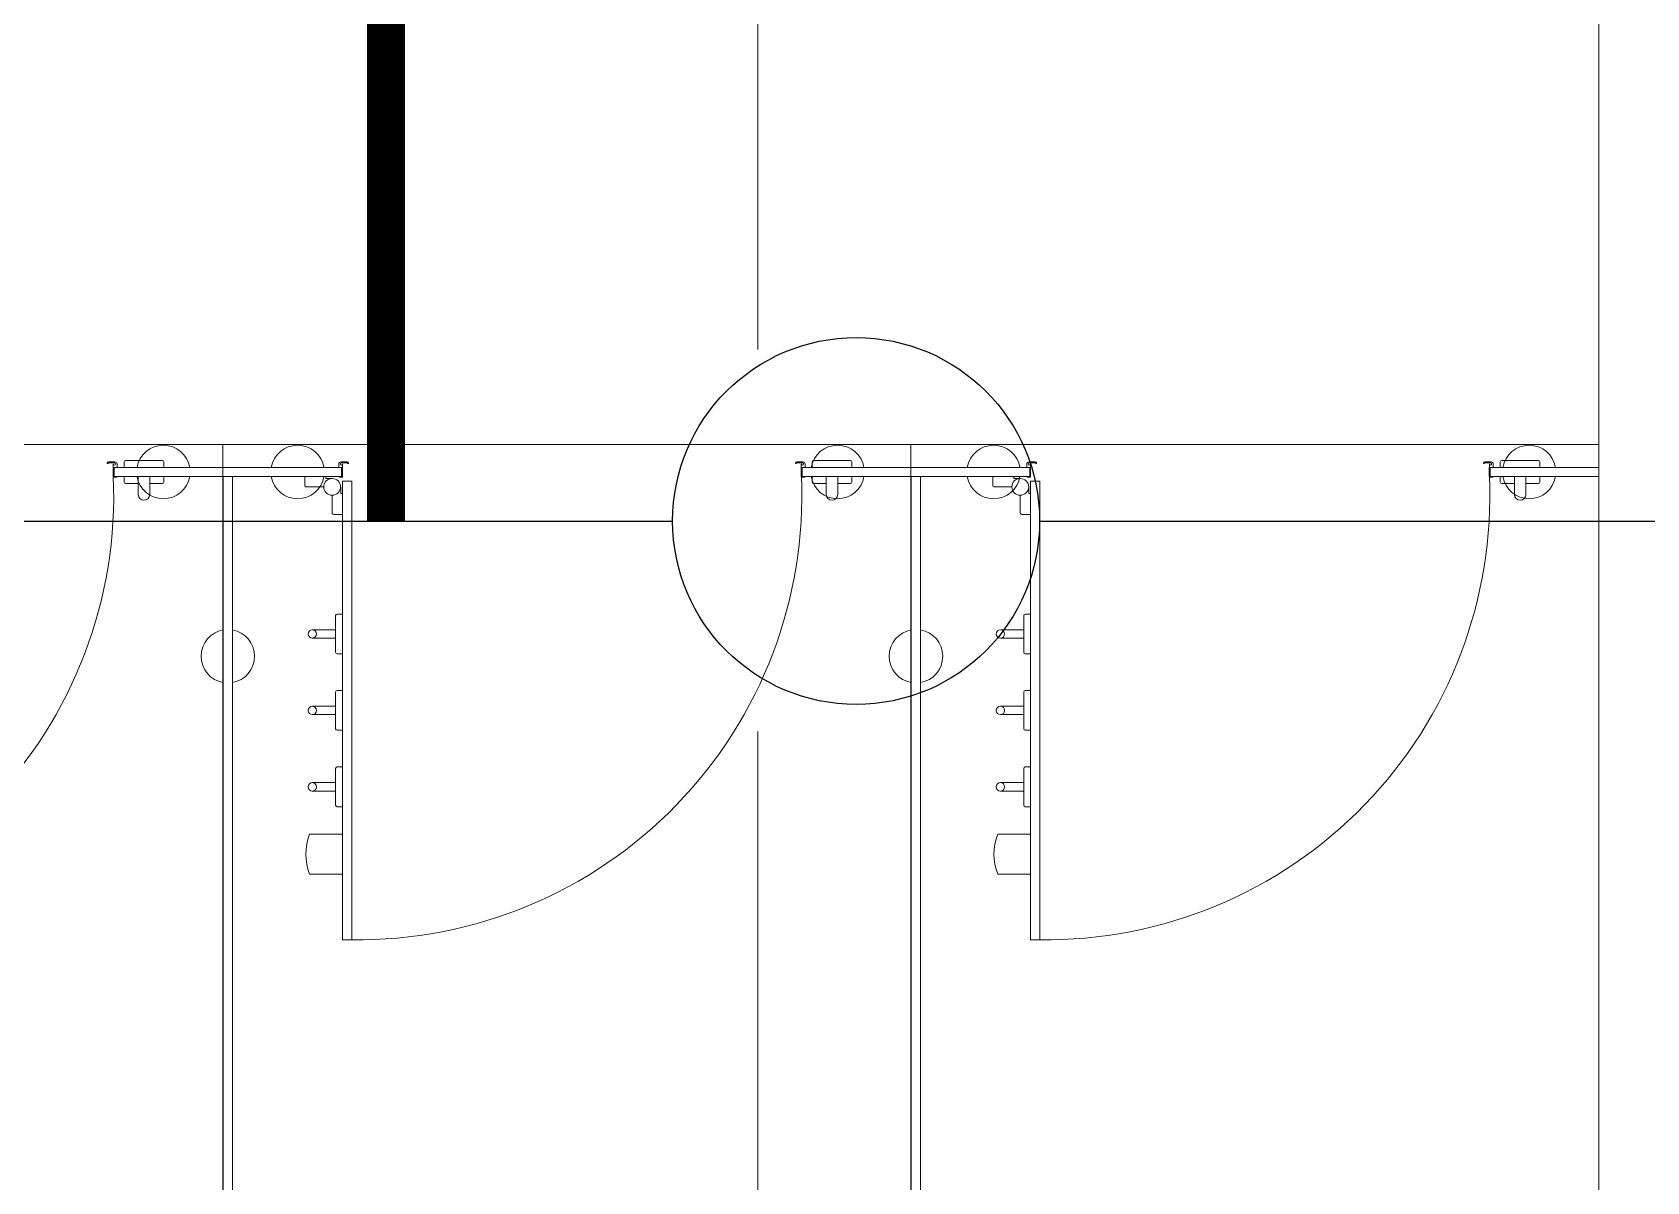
# Model space of a CAD drawing. Header units: millimetres. Extents: x -282761 to 137668, y -273845 to 94451.
# Drawn here: x -1329 to 783, y -74114 to -72610 of the extents above; entities that cross this region are included whole.
import ezdxf

# ---------------------------------------------------------------- set-up
doc = ezdxf.new("R2010")
doc.units = ezdxf.units.MM
doc.linetypes.add('BLK_2 - 1ST__2ND_STOREY_PLAN-archi clean_11 SEPT 2024$0$IDA - Grid Line', pattern=[3500, 2000, -500, 500, -500])
for name, color, linetype, lineweight in [('BLK_2 - 1ST__2ND_STOREY_PLAN-archi clean_11 SEPT 2024$0$1599_DB_A_BLK2_HQ_R21- LINKVIEW_BLK2_1ST STOREY Toilet JOH$0$S-_COLN----_E', 8, 'Continuous', 9), ('BLK_2 - 1ST__2ND_STOREY_PLAN-archi clean_11 SEPT 2024$0$_CATCHMENT_DRAIN', 8, 'Continuous', 0), ('BLK_2 - 1ST__2ND_STOREY_PLAN-archi clean_11 SEPT 2024$0$S-_ANOTGRID_E-1', 8, 'BLK_2 - 1ST__2ND_STOREY_PLAN-archi clean_11 SEPT 2024$0$IDA - Grid Line', 9)]:
    doc.layers.add(name, color=color, linetype=linetype, lineweight=lineweight)
doc.layers.add('M-_SPRKPIEX_E-', color=1, linetype='Continuous')

# ---------------------------------------------------------------- blocks, each defined once
blk = doc.blocks.new('fire0101')
at = {"color": 0, "linetype": 'Continuous'}
blk.add_circle((0, 0), 100, dxfattribs=at)
blk = doc.blocks.new('BLK_2 - 1ST__2ND_STOREY_PLAN-archi clean_11 SEPT 2024$0$3 hook door')
for p, q in [((25045.5, -17739.3), (25045.5, -17782.3)), ((25097.5, -17782.3), (25097.5, -17739.3)), ((25154.1, -17742.8), (25154.1, -17773.3)), ((25165.1, -17742.8), (25165.1, -17773.3)), ((25254.1, -17742.8), (25254.1, -17773.3)), ((25265.1, -17742.8), (25265.1, -17773.3)), ((25354.1, -17742.8), (25354.1, -17773.3)), ((25365.1, -17742.8), (25365.1, -17773.3)), ((25133.6, -17782.3), (25133.6, -17775.3)), ((25135.6, -17773.3), (25183.6, -17773.3)), ((25185.6, -17775.3), (25185.6, -17782.3)), ((25233.6, -17782.3), (25233.6, -17775.3)), ((25235.6, -17773.3), (25283.6, -17773.3)), ((25285.6, -17775.3), (25285.6, -17782.3)), ((25333.6, -17782.3), (25333.6, -17775.3)), ((25335.6, -17773.3), (25383.6, -17773.3)), ((25385.6, -17775.3), (25385.6, -17782.3)), ((25059.1, -17782.3), (25111.1, -17782.3)), ((25285.6, -17782.3), (25233.6, -17782.3)), ((25556.5, -18415.1), (25556.5, -18398.6)), ((25565.5, -18396.6), (25558.5, -18396.6)), ((25577.5, -18396.6), (25584.5, -18396.6)), ((25586.5, -18446.6), (25586.5, -18398.6)), ((25565.5, -18415.1), (25542, -18415.1)), ((25565.5, -18430.1), (25542, -18430.1)), ((25556.5, -18446.6), (25556.5, -18430.1)), ((25565.5, -18448.6), (25558.5, -18448.6)), ((25577.5, -18448.6), (25584.5, -18448.6))]:
    blk.add_line(p, q)
for points in [[(25552, -17757.8), (25552, -17734.8, -0.414214), (25554, -17732.8), (25565.5, -17732.8), (25565.5, -17760.3), (25563.1, -17760.3), (25563.1, -17768.8)], [(25541, -17768.8), (25518, -17768.8, 0.414214), (25516, -17770.8), (25516, -17782.3), (25543.5, -17782.3), (25543.5, -17779.9), (25552, -17779.9)]]:
    blk.add_lwpolyline(points, format="xyb")
for points in [[(25584.8, -17788.3, -0.291473), (25583.6, -17790.1, -1), (25583.1, -17789, 0.291473), (25583.6, -17788.3), (25583.6, -17780.5, 0.350085), (25581.8, -17779.3, 1), (25581.8, -17781.8), (25581.8, -17782.3), (25565.3, -17782.3, -0.414214), (25564.8, -17781.8), (25564.8, -17778.2, -0.327538), (25565.5, -17777.3), (25565.5, -17781.1), (25577.5, -17781.1), (25577.5, -17778.3, -0.414214), (25578.5, -17777.3), (25581.8, -17777.3, -0.414214), (25584.8, -17780.3)], [(25584.8, -18376.4, 0.291473), (25583.6, -18374.6, 1), (25583.1, -18375.7, -0.291473), (25583.6, -18376.4), (25583.6, -18384.2, -0.350085), (25581.8, -18385.4, -1), (25581.8, -18382.9), (25581.8, -18382.4), (25565.3, -18382.4, 0.414214), (25564.8, -18382.9), (25564.8, -18386.5, 0.327538), (25565.5, -18387.4), (25565.5, -18383.6), (25577.5, -18383.6), (25577.5, -18386.4, 0.414214), (25578.5, -18387.4), (25581.8, -18387.4, 0.414214), (25584.8, -18384.4)]]:
    blk.add_lwpolyline(points, format="xyb", close=True)
blk.add_lwpolyline([(25559.6, -17794.3), (24959.6, -17794.3), (24959.6, -17782.3), (25559.6, -17782.3)], close=True)
for centre, radius in [((25159.6, -17742.8), 5.5), ((25259.6, -17742.8), 5.5), ((25359.6, -17742.8), 5.5), ((25552, -17768.8), 11)]:
    blk.add_circle(centre, radius)
for centre, radius, start, end in [((25071.5, -17804.4), 70.1, 68.2289, 111.7711), ((25135.6, -17775.3), 2, 90, 180), ((25183.6, -17775.3), 2, 0, 90), ((25235.6, -17775.3), 2, 90, 180), ((25283.6, -17775.3), 2, 0, 90), ((25335.6, -17775.3), 2, 90, 180), ((25383.6, -17775.3), 2, 0, 90), ((25558.5, -18398.6), 2, 90, 180), ((25584.5, -18398.6), 2, 0, 90), ((25542, -18422.6), 7.5, 90, 270), ((25558.5, -18446.6), 2, 180, 270), ((25584.5, -18446.6), 2, 270, 0)]:
    blk.add_arc(centre, radius, start, end)
at = {"ltscale": 10}
blk.add_arc((25540.3, -17802.2), 580.8, 179.2194, 272.5231, dxfattribs=at)
blk = doc.blocks.new('BLK_2 - 1ST__2ND_STOREY_PLAN-archi clean_11 SEPT 2024$0$TOIL')
for centre, start, end in [((-301605, -99991.6), 99.8709, 260.1291), ((-301605, -99991.6), 279.8709, 80.1291), ((-301846, -100075.9), 9.8709, 170.1291), ((-301846, -100075.9), 189.8709, 350.1291), ((-301605, -100167.1), 99.8709, 260.1291), ((-301605, -100167.1), 279.8709, 80.1291), ((-301605, -100873.4), 99.8709, 260.1291), ((-301605, -100873.4), 279.8709, 80.1291), ((-301846, -100975.9), 9.8709, 170.1291), ((-301846, -100975.9), 189.8709, 350.1291), ((-301605, -101077.5), 99.8709, 260.1291), ((-301605, -101077.5), 279.8709, 80.1291), ((-301605, -101778.1), 99.8709, 260.1291), ((-301605, -101778.1), 279.8709, 80.1291)]:
    blk.add_arc(centre, 35, start, end)
at = {"layer": 'BLK_2 - 1ST__2ND_STOREY_PLAN-archi clean_11 SEPT 2024$0$1599_DB_A_BLK2_HQ_R21- LINKVIEW_BLK2_1ST STOREY Toilet JOH$0$S-_COLN----_E'}
blk.add_line((-301569, -98269.4), (-301569, -101869.4), dxfattribs=at)
for points in [[(-301611, -99925.9), (-301611, -100225.9), (-301599, -100225.9), (-301599, -99925.9), (-301611, -99925.9)], [(-301611, -100069.9), (-301611, -100081.9), (-303569, -100081.9), (-303569, -100069.9), (-301611, -100069.9)], [(-301611, -100825.9), (-301611, -101125.9), (-301599, -101125.9), (-301599, -100825.9), (-301611, -100825.9)], [(-301611, -100969.9), (-301611, -100981.9), (-303569, -100981.9), (-303569, -100969.9), (-301611, -100969.9)], [(-301611, -101725.9), (-301599, -101725.9), (-301599, -101869.4), (-301611, -101869.4), (-301611, -101725.9)]]:
    blk.add_lwpolyline(points, dxfattribs=at)
for p in [(-327176.5, -81543.6), (-327176.5, -82443.6), (-327176.5, -83343.6)]:
    blk.add_blockref('BLK_2 - 1ST__2ND_STOREY_PLAN-archi clean_11 SEPT 2024$0$3 hook door', p, dxfattribs=at)
blk = doc.blocks.new('BLK_2 - 1ST__2ND_STOREY_PLAN-archi clean_11 SEPT 2024')
at = {"layer": 'BLK_2 - 1ST__2ND_STOREY_PLAN-archi clean_11 SEPT 2024$0$1599_DB_A_BLK2_HQ_R21- LINKVIEW_BLK2_1ST STOREY Toilet JOH$0$S-_COLN----_E'}
blk.add_line((-130586.4, -117902.4), (-130586.4, -109977.4), dxfattribs=at)
for points in [[(-132386.4, -117877.4), (-132386.4, -115877.4), (-133286.4, -115877.4), (-133286.4, -117877.4)], [(-131486.4, -117877.4), (-131486.4, -115877.4), (-132386.4, -115877.4), (-132386.4, -117877.4)], [(-130586.4, -117877.4), (-130586.4, -115877.4), (-131486.4, -115877.4), (-131486.4, -117877.4)]]:
    blk.add_lwpolyline(points, close=True, dxfattribs=at)
at = {"layer": 'BLK_2 - 1ST__2ND_STOREY_PLAN-archi clean_11 SEPT 2024$0$S-_ANOTGRID_E-1'}
blk.add_line((-131686.4, -28753), (-131686.4, -124071.4), dxfattribs=at)
at = {"rotation": 90}
blk.add_blockref('BLK_2 - 1ST__2ND_STOREY_PLAN-archi clean_11 SEPT 2024$0$TOIL', (-232455.7, 185691.6), dxfattribs=at)

msp = doc.modelspace()

# ---------------------------------------------------------------- linework, layer by layer
at = {"layer": 'M-_SPRKPIEX_E-'}
for p, q in [((-3314.5, -73249.8), (-490.9, -73249.8)), ((-10.8, -73249.8), (2205.5, -73249.8))]:
    msp.add_line(p, q, dxfattribs=at)
msp.add_lwpolyline([(-865.9, -66407.4, 50, 50, 0), (-865.9, -73249.8, 50, 50, 0)], format="xyseb", dxfattribs=at)

# ---------------------------------------------------------------- block references
at = {"layer": 'BLK_2 - 1ST__2ND_STOREY_PLAN-archi clean_11 SEPT 2024$0$_CATCHMENT_DRAIN'}
msp.add_blockref('BLK_2 - 1ST__2ND_STOREY_PLAN-archi clean_11 SEPT 2024', (131307.1, 42727.7), dxfattribs=at)
at = {"layer": 'M-_SPRKPIEX_E-', "xscale": 2.4, "yscale": 2.4, "zscale": 2.4, "rotation": 258.865011862231}
msp.add_blockref('fire0101', (-250.9, -73249.8), dxfattribs=at)

doc.saveas('drawing.dxf')
